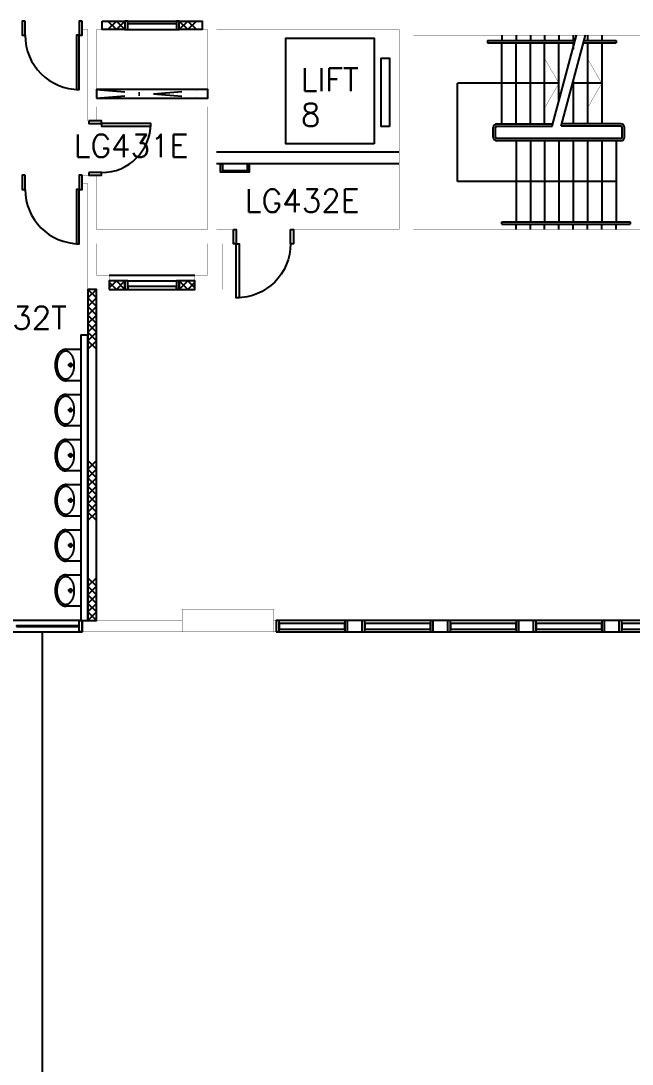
# Model space of a CAD drawing. Extents: x -163002 to 22103, y -98847 to 51643.
# Drawn here: x -69624 to -58917, y -1720 to 16552 of the extents above; entities that cross this region are included whole.
import ezdxf

# ---------------------------------------------------------------- set-up
doc = ezdxf.new("R2010")
doc.units = 0
doc.header["$LTSCALE"] = 1000
doc.header["$MEASUREMENT"] = 0
doc.linetypes.add('S2108a$0$DASHDOT', pattern=[1, 0.5, -0.25, 0, -0.25])
doc.layers.get('0').update_dxf_attribs({"linetype": 'CONTINUOUS'})
for name, color, linetype in [('S2108a$0$11', 7, 'CONTINUOUS'), ('S2108a$0$22', 7, 'CONTINUOUS'), ('S2108a$0$23', 7, 'CONTINUOUS'), ('S2108a$0$25', 7, 'CONTINUOUS'), ('S2108a$0$30', 7, 'CONTINUOUS'), ('S2108a$0$42', 7, 'CONTINUOUS'), ('S2108a$0$49', 7, 'CONTINUOUS'), ('S2108a$0$6', 7, 'CONTINUOUS'), ('S2108a$0$ROOM-NO', 4, 'CONTINUOUS')]:
    doc.layers.add(name, color=color, linetype=linetype)
doc.styles.add('S2108a$0$STANDARD', font='SIMPLEX')

# ---------------------------------------------------------------- blocks, each defined once
blk = doc.blocks.new('S2108a$0$D1050A')
at = {"layer": 'S2108a$0$30', "color": 12, "linetype": 'Continuous'}
for points in [[(0.05, 0.25), (0.1, 0.25), (0.1, 1.2), (0.05, 1.2)], [(0, 0), (0.05, 0), (0.05, 0.25), (0, 0.25)], [(1, 0), (1.05, 0), (1.05, 0.25), (1, 0.25)]]:
    blk.add_lwpolyline(points, close=True, dxfattribs=at)
blk.add_arc((0.05, 0.250002), 0.950006, 0, 90, dxfattribs=at)
blk = doc.blocks.new('S2108a$0$WHB')
at = {"layer": 'S2108a$0$49', "color": 2, "linetype": 'Continuous'}
for p, q in [((-0.319, -0.18), (-0.231, -0.18)), ((-0.275, -0.1358), (-0.275, -0.224))]:
    blk.add_line(p, q, dxfattribs=at)
blk.add_lwpolyline([(-0.5499, -0.257), (-0.5499, 0), (0, 0), (0, -0.257)], dxfattribs=at)
for points in [[(-0.2749, -0.1127, 0.004239), (-0.289204, -0.113251, 0.002651), (-0.3035, -0.114, 0.003533), (-0.31721, -0.114869, 0.006003), (-0.3309, -0.116, 0.015073), (-0.34193, -0.117427, 0.005128), (-0.3529, -0.1193, 0.012086), (-0.365606, -0.121897, 0.007915), (-0.3782, -0.125, 0.017555), (-0.394382, -0.129857, 0.016389), (-0.4102, -0.1358, 0.012678), (-0.421941, -0.140931, 0.028606), (-0.4332, -0.147, 0.005075), (-0.441524, -0.152288, 0.008504), (-0.4497, -0.1578, 0.002696), (-0.457488, -0.163282, 0.012777), (-0.4651, -0.169, 0.01603), (-0.471331, -0.174302, 0.016779), (-0.4772, -0.18, 0.006146), (-0.482301, -0.18541, 0.012077), (-0.4872, -0.191, 0.004888), (-0.491647, -0.196462, 0.003638), (-0.496, -0.202, 0.008947), (-0.499981, -0.207341, 0.006073), (-0.5038, -0.2128, 0.039408), (-0.506807, -0.218138, 0.017301), (-0.5092, -0.2238, 0.017623), (-0.513063, -0.234644, 0.033372), (-0.5158, -0.2458, 0.018563), (-0.516526, -0.251381, 0.012968), (-0.5169, -0.257, 0.012131), (-0.517005, -0.262402, 0.016663), (-0.5168, -0.2678, 0.029632), (-0.515325, -0.278934, 0.031912), (-0.5125, -0.2898, 0.01542), (-0.510432, -0.295474, 0.017108), (-0.508, -0.301, 0.002382), (-0.505364, -0.306433, 0.00952), (-0.5026, -0.3118, 0.009627), (-0.499383, -0.317448, 0.005168), (-0.496, -0.323, 0.013642), (-0.4923, -0.328605, 0.013648), (-0.4883, -0.334, 0.020386), (-0.483532, -0.339563, 0.012995), (-0.4784, -0.3448, 0.006177), (-0.472406, -0.350518, 0.012992), (-0.4662, -0.356, 0.001911), (-0.459656, -0.361407, -0.00085), (-0.4531, -0.3668, -0.002763), (-0.446549, -0.372299, 0.002623), (-0.44, -0.3778, 0.05247), (-0.430413, -0.38396, 0.00623), (-0.4201, -0.389, 0.021349), (-0.40648, -0.394932, 0.010161), (-0.3925, -0.4, 0.016064), (-0.372847, -0.406015, 0.009991), (-0.3529, -0.411, 0.017366), (-0.335986, -0.414265, 0.012989), (-0.3189, -0.4165, 0.01392), (-0.296931, -0.418207, 0.013692), (-0.2749, -0.4187, 0.012459), (-0.252921, -0.41804, 0.012166), (-0.231, -0.4163, 0.011998), (-0.213873, -0.414128, 0.016069), (-0.1969, -0.411, 0.011274), (-0.176834, -0.406224, 0.025447), (-0.1572, -0.4, 0.011112), (-0.144438, -0.394863, 0.017831), (-0.132, -0.389, 0.002905), (-0.121887, -0.383776, 0.025327), (-0.1121, -0.378, 0.00801), (-0.10424, -0.372551, 0.011565), (-0.0966, -0.3668, 0.003173), (-0.089937, -0.361475, 0.008314), (-0.0834, -0.356, 0.007853), (-0.077264, -0.350493, 0.007586), (-0.0713, -0.3448, 0.011579), (-0.066181, -0.339552, 0.019406), (-0.0614, -0.334, 0.014434), (-0.057382, -0.328617, 0.016024), (-0.0537, -0.323, 0.005126), (-0.050381, -0.31744, 0.007114), (-0.0472, -0.3118, 0.007738), (-0.044393, -0.306429, 0.002848), (-0.0417, -0.301, 0.021656), (-0.039297, -0.295482, 0.014757), (-0.0373, -0.2898, 0.027907), (-0.034472, -0.279028, 0.034296), (-0.033, -0.268, 0.016613), (-0.032856, -0.262501, 0.009533), (-0.033, -0.257, 0.010392), (-0.033345, -0.251385, 0.017332), (-0.034, -0.2458, 0.037977), (-0.036661, -0.234723, 0.020366), (-0.0406, -0.224, 0.016669), (-0.043134, -0.21826, 0.03136), (-0.0462, -0.2128, 0.006089), (-0.049858, -0.207335, 0.01105), (-0.0537, -0.202, 0.005719), (-0.05808, -0.196344, 0.006781), (-0.0626, -0.1908, 0.012108), (-0.067454, -0.185313, 0.005553), (-0.0725, -0.18, 0.016017), (-0.078354, -0.174343, 0.010389), (-0.0845, -0.169, 0.020034), (-0.092125, -0.163162, 0.010765), (-0.1001, -0.1578, 0.013175), (-0.109299, -0.15223, 0.005172), (-0.1187, -0.147, 0.012528), (-0.130085, -0.141168, 0.007684), (-0.1417, -0.1358, 0.017552), (-0.156402, -0.129848, 0.019466), (-0.1715, -0.125, 0.012068), (-0.184124, -0.121804, 0.015156), (-0.1969, -0.1193, 0.00473), (-0.20783, -0.117603, 0.008692), (-0.2188, -0.1162, 0.005092), (-0.232536, -0.114838, 0.0067), (-0.2463, -0.1138, 0.005974), (-0.260594, -0.113101, 0.004448), (-0.2749, -0.1127)], [(-0.5499, -0.257, -0.002263), (-0.549724, -0.267938, 0.036796), (-0.5488, -0.2788, 0.020421), (-0.546385, -0.289895, 0.014498), (-0.5432, -0.3008, 0.010932), (-0.539394, -0.312137, 0.038908), (-0.5345, -0.323, 0.008498), (-0.528085, -0.334012, 0.008482), (-0.5213, -0.3448, -0.000875), (-0.517665, -0.350522, 0.031206), (-0.5137, -0.356, 0.012082), (-0.508833, -0.361474, 0.003111), (-0.5038, -0.3668, 0.003418), (-0.498358, -0.372457, 0.006942), (-0.4928, -0.378, 0.02136), (-0.486346, -0.383668, 0.004577), (-0.4796, -0.389, 0.010329), (-0.472016, -0.394741, 0.020459), (-0.4641, -0.4, 0.011097), (-0.454214, -0.405612, 0.000222), (-0.4442, -0.411, 0.005265), (-0.433797, -0.416491, 0.003486), (-0.4233, -0.4218, 0.03693), (-0.407126, -0.428284, 0.017242), (-0.3903, -0.433, 0.00772), (-0.365676, -0.438744, 0.00623), (-0.3409, -0.4438, 0.007249), (-0.329931, -0.445752, 0.011082), (-0.3189, -0.4473, 0.017141), (-0.296937, -0.44907, 0.013335), (-0.2749, -0.4495, 0.011832), (-0.252918, -0.448864, 0.013868), (-0.231, -0.4471, 0.010346), (-0.219921, -0.445647, 0.007504), (-0.2089, -0.4438, 0.007334), (-0.183976, -0.438946, 0.014721), (-0.1593, -0.433, 0.021098), (-0.143742, -0.427981, 0.016671), (-0.1286, -0.4218, 0.002597), (-0.116958, -0.416588, 0.013831), (-0.1055, -0.411, 0.006107), (-0.095486, -0.405597, 0.013889), (-0.0857, -0.3998, 0.009703), (-0.077806, -0.394602, 0.01659), (-0.0702, -0.389, 0.007376), (-0.063502, -0.383568, 0.018682), (-0.0571, -0.3778, 0.004037), (-0.051612, -0.372338, 0.002917), (-0.0462, -0.3668, 0.003488), (-0.041091, -0.361454, 0.007308), (-0.0361, -0.356, 0.034111), (-0.032062, -0.350644, 0.001258), (-0.0284, -0.345, 0.012547), (-0.021568, -0.33404, 0.008451), (-0.0152, -0.3228, 0.032813), (-0.01028, -0.312022, 0.01499), (-0.0064, -0.3008, 0.017513), (-0.003328, -0.2899, 0.020828), (-0.0011, -0.2788, 0.031844), (-0.000225, -0.267931, -0.001864), (0, -0.257)]]:
    blk.add_lwpolyline(points, format="xyb", dxfattribs=at)
blk.add_circle((-0.274895, -0.179899), 0.0275, dxfattribs=at)
blk = doc.blocks.new('S2108a$0$CATLAD')
at = {"layer": 'S2108a$0$25', "linetype": 'Continuous'}
blk.add_lwpolyline([(0, 0), (0, 0.15), (0.5, 0.15), (0.5, 0), (0.468, 0), (0.468, 0.118), (0.032, 0.118), (0.032, 0)], close=True, dxfattribs=at)
blk = doc.blocks.new('S2108a$0$H300')
at = {"layer": 'S2108a$0$22', "color": 1, "linetype": 'Continuous'}
for points in [[(0, 0), (0.15, 0.15), (0.3, 0)], [(0, 0.15), (0.15, 0), (0.3, 0.15)]]:
    blk.add_lwpolyline(points, dxfattribs=at)
blk = doc.blocks.new('S2108a')
at = {"layer": 'S2108a$0$11', "color": 2, "linetype": 'Continuous'}
blk.add_line((-68074.8, 12100), (-66574.8, 12100), dxfattribs=at)
at = {"layer": 'S2108a$0$11', "color": 14, "linetype": 'Continuous', "const_width": 5}
for points in [[(-68199.8, 16550), (-68549.8, 16550)], [(-68549.8, 16550), (-68549.8, 16400)], [(-68199.8, 16400), (-68199.8, 16550)], [(-57199.8, 16550), (-66449.8, 16550)], [(-66449.8, 16550), (-66449.8, 16400)], [(-68549.8, 16400), (-68449.8, 16400)], [(-68449.8, 16400), (-68449.8, 14800)], [(-68299.8, 16400), (-68199.8, 16400)], [(-68299.8, 15200), (-68299.8, 16400)], [(-66449.8, 16400), (-66349.8, 16400)], [(-66349.8, 16400), (-66349.8, 15200)], [(-57199.8, 16300), (-62749.8, 16300), (-62749.8, 12900), (-56349.8, 12900), (-56349.8, 12650), (-64849.8, 12650), (-64849.8, 12900), (-62999.8, 12900), (-62999.8, 16400), (-66199.8, 16400), (-66199.8, 12900.1)], [(-66349.8, 15200), (-68299.8, 15200)], [(-68299.8, 15050), (-66349.8, 15050)], [(-68299.8, 15050), (-68299.8, 14800)], [(-66349.8, 15050), (-66349.8, 12900)], [(-68299.8, 14800), (-68449.8, 14800)], [(-68549.8, 13850), (-68549.8, 13700)], [(-68299.8, 13850), (-68549.8, 13850)], [(-68299.8, 13850), (-68299.8, 12900)], [(-68549.8, 13700), (-68449.8, 13700)], [(-68449.8, 13700), (-68449.8, 11850)], [(-66349.8, 12900), (-68299.8, 12900)], [(-66199.8, 12900), (-65899.8, 12900)], [(-65899.8, 12900), (-65899.8, 12650)], [(-68299.8, 12100), (-68299.8, 12650)], [(-68299.8, 12650), (-66349.8, 12650)], [(-66349.8, 12100), (-66349.8, 12650)], [(-66099.8, 11850), (-66099.8, 12650)], [(-65899.8, 12650), (-66099.8, 12650)], [(-68299.8, 12100), (-68074.8, 12100)], [(-68074.8, 12100), (-68074.8, 11850)], [(-66349.8, 12100), (-66574.8, 12100)], [(-66574.8, 12100), (-66574.8, 11850)], [(-68449.8, 11850), (-68074.8, 11850)], [(-66099.8, 11850), (-66574.8, 11850)]]:
    blk.add_lwpolyline(points, dxfattribs=at)
at = {"layer": 'S2108a$0$11', "color": 2, "linetype": 'Continuous'}
for points in [[(-68199.8, 16550), (-67799.8, 16550), (-67799.8, 16400), (-68199.8, 16400)], [(-66849.8, 16550), (-66449.8, 16550), (-66449.8, 16400), (-66849.8, 16400)], [(-68074.8, 11850), (-67799.8, 11850), (-67799.8, 12000), (-68074.8, 12000)], [(-66849.8, 11850), (-66574.8, 11850), (-66574.8, 12000), (-66849.8, 12000)]]:
    blk.add_lwpolyline(points, close=True, dxfattribs=at)
at = {"layer": 'S2108a$0$11', "color": 14, "linetype": 'Continuous'}
blk.add_lwpolyline([(-68449.8, 6050), (-68299.8, 6050), (-68299.8, 11850), (-68449.8, 11850)], close=True, dxfattribs=at)
at = {"layer": 'S2108a$0$11', "color": 14, "linetype": 'Continuous', "const_width": 5}
for points in [[(-66799.8, 6050), (-68549.8, 6050), (-68549.8, 5850), (-66799.8, 5850)], [(-65199.9, 5850.1), (-65149.8, 5850.1), (-65149.8, 6050), (-65199.9, 6050)], [(-63899.8, 5850), (-63649.8, 5850), (-63649.8, 6050), (-63899.8, 6050)], [(-62399.8, 5850), (-62149.8, 5850), (-62149.8, 6050), (-62399.8, 6050)], [(-60899.8, 5850), (-60649.8, 5850), (-60649.8, 6050), (-60899.8, 6050)], [(-59399.8, 5850), (-59149.8, 5850), (-59149.8, 6050), (-59399.8, 6050)]]:
    blk.add_lwpolyline(points, close=True, dxfattribs=at)
at = {"layer": 'S2108a$0$22', "color": 1, "linetype": 'Continuous'}
for points in [[(-68074.8, 11975), (-67949.8, 11850), (-67799.8, 12000)], [(-68074.8, 11875), (-67949.8, 12000), (-67799.8, 11850)], [(-66849.8, 12000), (-66699.8, 11850), (-66574.8, 11975)], [(-66849.8, 11850), (-66699.8, 12000), (-66574.8, 11875)]]:
    blk.add_lwpolyline(points, dxfattribs=at)
at = {"layer": 'S2108a$0$22', "color": 14, "linetype": 'Continuous'}
for points in [[(-68449.8, 11850), (-68299.8, 11700), (-68449.8, 11550), (-68299.8, 11400), (-68449.8, 11250), (-68299.8, 11100), (-68449.8, 10950), (-68299.8, 10800)], [(-68299.8, 11850), (-68449.8, 11700), (-68299.8, 11550), (-68449.8, 11400), (-68299.8, 11250), (-68449.8, 11100), (-68299.8, 10950), (-68449.8, 10800)], [(-68449.8, 8850), (-68299.8, 8700), (-68449.8, 8550), (-68299.8, 8400), (-68449.8, 8250), (-68299.8, 8100), (-68449.8, 7950), (-68299.8, 7800)], [(-68299.8, 8850), (-68449.8, 8700), (-68299.8, 8550), (-68449.8, 8400), (-68299.8, 8250), (-68449.8, 8100), (-68299.8, 7950), (-68449.8, 7800)], [(-68449.8, 6050), (-68299.8, 6200), (-68449.8, 6350), (-68299.8, 6500), (-68449.8, 6650), (-68299.8, 6800)], [(-68299.8, 6050), (-68449.8, 6200), (-68299.8, 6350), (-68449.8, 6500), (-68299.8, 6650), (-68449.8, 6800)]]:
    blk.add_lwpolyline(points, dxfattribs=at)
at = {"layer": 'S2108a$0$23', "color": 14, "linetype": 'Continuous'}
for points in [[(-72349.8, 5850), (-68549.8, 5850), (-68549.8, 6050), (-72349.8, 6050)], [(-68549.8, 5850), (-68599.8, 5850), (-68599.8, 6050), (-68549.8, 6050)], [(-65149.8, 5850), (-65099.8, 5850), (-65099.8, 6050), (-65149.8, 6050)], [(-65149.8, 5850), (-57899.8, 5850), (-57899.8, 6050), (-65149.8, 6050)], [(-63949.8, 5850), (-63899.8, 5850), (-63899.8, 6050), (-63949.8, 6050)], [(-63649.8, 5850), (-63599.8, 5850), (-63599.8, 6050), (-63649.8, 6050)], [(-62449.8, 5850), (-62399.8, 5850), (-62399.8, 6050), (-62449.8, 6050)], [(-62149.8, 5850), (-62099.8, 5850), (-62099.8, 6050), (-62149.8, 6050)], [(-60949.8, 5850), (-60899.8, 5850), (-60899.8, 6050), (-60949.8, 6050)], [(-60649.8, 5850), (-60599.8, 5850), (-60599.8, 6050), (-60649.8, 6050)], [(-59449.8, 5850), (-59399.8, 5850), (-59399.8, 6050), (-59449.8, 6050)], [(-59149.8, 5850), (-59099.8, 5850), (-59099.8, 6050), (-59149.8, 6050)], [(-69699.8, 5945), (-68599.8, 5945), (-68599.8, 5955), (-69699.8, 5955)], [(-65099.8, 5900), (-63949.8, 5900), (-63949.8, 6000), (-65099.8, 6000)], [(-63599.8, 5900), (-62449.8, 5900), (-62449.8, 6000), (-63599.8, 6000)], [(-62099.8, 5900), (-60949.8, 5900), (-60949.8, 6000), (-62099.8, 6000)], [(-60599.8, 5900), (-59449.8, 5900), (-59449.8, 6000), (-60599.8, 6000)], [(-59099.8, 5900), (-57949.8, 5900), (-57949.8, 6000), (-59099.8, 6000)]]:
    blk.add_lwpolyline(points, close=True, dxfattribs=at)
blk.add_lwpolyline([(-69249.9, 5850.1), (-69249.9, -3199.9), (-83799.9, -3199.9)], dxfattribs=at)
at = {"layer": 'S2108a$0$25', "color": 10, "linetype": 'Continuous'}
for p, q in [((-61199.8, 16300), (-61199.8, 16209.4)), ((-60949.8, 16300), (-60949.8, 16209.4)), ((-60699.8, 16300), (-60699.8, 16209.4)), ((-60449.8, 16300), (-60449.8, 16209.4)), ((-60315.8, 14709.6), (-59889.8, 16300)), ((-60199.8, 16300), (-60199.8, 16209.4)), ((-60160.6, 14709.6), (-59734.5, 16300)), ((-59949.8, 16300), (-59949.8, 16209.4)), ((-59699.8, 16300), (-59699.8, 16209.4)), ((-59449.8, 16300), (-59449.8, 16209.4)), ((-61449.8, 16209.5), (-59914.1, 16209.4)), ((-61449.8, 16209.5), (-61449.8, 16169.6)), ((-61449.8, 16169.6), (-59924.7, 16169.5)), ((-61199.8, 14750), (-61199.8, 16170)), ((-60949.8, 14750), (-60949.8, 16170)), ((-60699.8, 14750), (-60699.8, 16170)), ((-60449.8, 14750), (-60449.8, 16170)), ((-60199.8, 15142.7), (-60199.8, 16170)), ((-59949.8, 16170), (-59949.8, 16058.9)), ((-59769.5, 16169.5), (-59199.8, 16169.5)), ((-59758.7, 16209.5), (-59199.8, 16209.5)), ((-59699.8, 16169.5), (-59699.8, 14749.6)), ((-59449.8, 16169.5), (-59449.8, 14749.6)), ((-59199.8, 16209.5), (-59199.8, 16169.5)), ((-60199.7, 15459.9), (-61974.8, 15460.2)), ((-61974.8, 13740), (-61974.8, 15460.2)), ((-59949.8, 15496.4), (-59949.8, 14749.6)), ((-59449.9, 15459.7), (-59949.8, 15459.8)), ((-61349.8, 14515.5), (-61349.8, 14684.7)), ((-61309.8, 14515.5), (-61309.8, 14684.7)), ((-61284.8, 14749.7), (-60305.1, 14749.6)), ((-61284.8, 14709.7), (-60315.8, 14709.6)), ((-59114.8, 14709.6), (-60160.6, 14709.6)), ((-59114.8, 14749.6), (-60149.9, 14749.6)), ((-59089.8, 14515.7), (-59089.8, 14684.6)), ((-59049.8, 14515.7), (-59049.8, 14684.6)), ((-59114.8, 14490.7), (-61284.8, 14490.5)), ((-59114.8, 14450.7), (-61284.8, 14450.5)), ((-60949.8, 14450.2), (-60949.8, 13030.2)), ((-60699.8, 14450.2), (-60699.8, 13030.2)), ((-60449.8, 14450.2), (-60449.8, 13030.2)), ((-60199.8, 14450.2), (-60199.8, 13030.2)), ((-59949.8, 14450.2), (-59949.8, 13030.2)), ((-59699.8, 14450.2), (-59699.8, 13030.2)), ((-59449.8, 14450.2), (-59449.8, 13030.2)), ((-59199.8, 14450.2), (-59199.8, 13030.2)), ((-59199.8, 13740.4), (-61974.8, 13740)), ((-61199.8, 12990.7), (-61199.8, 13030.6)), ((-61199.7, 13030.6), (-58949.9, 13030.7)), ((-61199.7, 12990.7), (-58949.9, 12990.8)), ((-60949.8, 12900.2), (-60949.8, 12990.8)), ((-60699.8, 12900.2), (-60699.8, 12990.8)), ((-60449.8, 12900.2), (-60449.8, 12990.8)), ((-60199.8, 12900.2), (-60199.8, 12990.8)), ((-59949.8, 12900.2), (-59949.8, 12990.8)), ((-59699.8, 12900.2), (-59699.8, 12990.8)), ((-59449.8, 12900.2), (-59449.8, 12990.8)), ((-59199.8, 12900.2), (-59199.8, 12990.8)), ((-58949.9, 13030.7), (-58949.9, 12990.7))]:
    blk.add_line(p, q, dxfattribs=at)
at = {"layer": 'S2108a$0$25', "color": 10, "linetype": 'S2108a$0$DASHDOT'}
for p, q in [((-68299.8, 15200), (-66349.8, 15350)), ((-68299.8, 15350), (-66349.8, 15200))]:
    blk.add_line(p, q, dxfattribs=at)
at = {"layer": 'S2108a$0$25', "color": 10, "linetype": 'Continuous', "const_width": 5}
for points in [[(-60199.8, 15459.8), (-60449.8, 15892.8)], [(-59449.8, 15459.8), (-59699.8, 15892.8)], [(-60199.8, 15459.8), (-60449.8, 15026.8)], [(-59449.8, 15459.8), (-59699.8, 15026.8)]]:
    blk.add_lwpolyline(points, dxfattribs=at)
at = {"layer": 'S2108a$0$25', "color": 10, "linetype": 'Continuous'}
blk.add_lwpolyline([(-68299.8, 15200), (-66349.8, 15200), (-66349.8, 15350), (-68299.8, 15350)], close=True, dxfattribs=at)
for centre, radius, start, end in [((-61284.8, 14684.697), 65, 90.001533, 179.999997), ((-61284.8, 14684.692), 25, 90.001375, 179.999997), ((-59114.8, 14684.6), 65, 0, 90), ((-59114.8, 14684.6), 25, 0, 90), ((-61284.8, 14515.504), 65, 180, 269.998931), ((-61284.8, 14515.507), 25, 180, 269.996081), ((-59114.8, 14515.702), 25, 270.005014, 359.999997), ((-59114.8, 14515.701), 65, 270.004514, 0)]:
    blk.add_arc(centre, radius, start, end, dxfattribs=at)
at = {"layer": 'S2108a$0$30', "color": 2, "linetype": 'Continuous'}
for p, q in [((-67749.8, 16400), (-66899.8, 16400)), ((-67749.8, 12000), (-66899.8, 12000))]:
    blk.add_line(p, q, dxfattribs=at)
at = {"layer": 'S2108a$0$30', "color": 12, "linetype": 'Continuous'}
for points in [[(-67799.8, 16400), (-67749.8, 16400), (-67749.8, 16550), (-67799.8, 16550)], [(-66899.8, 16400), (-66849.8, 16400), (-66849.8, 16550), (-66899.8, 16550)]]:
    blk.add_lwpolyline(points, close=True, dxfattribs=at)
at = {"layer": 'S2108a$0$30', "color": 2, "linetype": 'Continuous'}
for points in [[(-67749.8, 16550), (-66899.8, 16550), (-66899.8, 16500), (-67749.8, 16500)], [(-67799.8, 11850), (-67749.8, 11850), (-67749.8, 12000), (-67799.8, 12000)], [(-66899.8, 11850), (-66849.8, 11850), (-66849.8, 12000), (-66899.8, 12000)]]:
    blk.add_lwpolyline(points, close=True, dxfattribs=at)
at = {"layer": 'S2108a$0$30', "color": 10, "linetype": 'Continuous'}
blk.add_lwpolyline([(-67749.8, 11850), (-66899.8, 11850), (-66899.8, 11900), (-67749.8, 11900)], close=True, dxfattribs=at)
at = {"layer": 'S2108a$0$42', "color": 10}
blk.add_line((-62999.8, 14250), (-66199.8, 14250), dxfattribs=at)
at = {"layer": 'S2108a$0$42', "color": 10, "linetype": 'Continuous'}
blk.add_line((-62999.8, 14050), (-66199.8, 14050), dxfattribs=at)
at = {"layer": 'S2108a$0$42', "color": 10}
for points in [[(-63432.8, 14400), (-64982.8, 14400), (-64982.8, 16250), (-63432.8, 16250)], [(-63164.6, 14700), (-63314.6, 14700), (-63314.6, 15900), (-63164.6, 15900)]]:
    blk.add_lwpolyline(points, close=True, dxfattribs=at)
at = {"layer": 'S2108a$0$49', "color": 2, "linetype": 'Continuous'}
blk.add_lwpolyline([(-68574.8, 6050), (-68449.8, 6050), (-68449.8, 11050), (-68574.8, 11050)], close=True, dxfattribs=at)
at = {"layer": 'S2108a$0$6', "color": 14, "linetype": 'Continuous', "const_width": 5}
blk.add_lwpolyline([(-66799.9, 5850.1), (-65199.9, 5850.1), (-65199.9, 6250.1), (-66799.9, 6250.1)], close=True, dxfattribs=at)
at = {"zscale": 1000}
for name, p, xscale, yscale, rotation in [('S2108a$0$D1050A', (-68549.8, 16550), 999.9979999999999, 999.9979999999999, 180), ('S2108a$0$D1050A', (-68435.5, 14800), 904.7610000000001, 904.7610000000001, 270), ('S2108a$0$CATLAD', (-65624.8, 14050), 999.9979999999999, 999.9979999999999, 180), ('S2108a$0$D1050A', (-68549.8, 13850), 999.9979999999999, 999.9979999999999, 180), ('S2108a$0$WHB', (-68574.7, 10249.7), 999.9979999999999, 999.9979999999999, 270), ('S2108a$0$WHB', (-68574.7, 9459.8), 999.9979999999999, 999.9979999999999, 270), ('S2108a$0$WHB', (-68574.7, 8669.9), 999.9979999999999, 999.9979999999999, 270), ('S2108a$0$WHB', (-68574.7, 7880), 999.9979999999999, 999.9979999999999, 270), ('S2108a$0$WHB', (-68574.7, 7090.1), 999.9979999999999, 999.9979999999999, 270), ('S2108a$0$WHB', (-68574.7, 6300.2), 999.9979999999999, 999.9979999999999, 270)]:
    blk.add_blockref(name, p, dxfattribs=dict(at, xscale=xscale, yscale=yscale, rotation=rotation))
for name, p, xscale, yscale in [('S2108a$0$H300', (-68099.8, 16400), 999.9979999999999, 999.9979999999999), ('S2108a$0$H300', (-66849.8, 16400), 999.9979999999999, 999.9979999999999), ('S2108a$0$D1050A', (-65899.8, 12900), 999.994, -999.994)]:
    blk.add_blockref(name, p, dxfattribs=dict(at, xscale=xscale, yscale=yscale))
at = {"layer": 'S2108a$0$ROOM-NO', "style": 'S2108a$0$STANDARD'}
for s, p in [('LIFT', (-64718.258, 15323.468)), ('8', (-64718.258, 14707.432)), ('LG431E', (-68695.87, 14163.445)), ('LG432E', (-65698.359, 13203.017)), ('LG432T', (-70770.908, 11151.973))]:
    blk.add_text(s, height=400, dxfattribs=at).set_placement(p)

msp = doc.modelspace()

# ---------------------------------------------------------------- block references
msp.add_blockref('S2108a', (0, 0))

doc.saveas('drawing.dxf')
